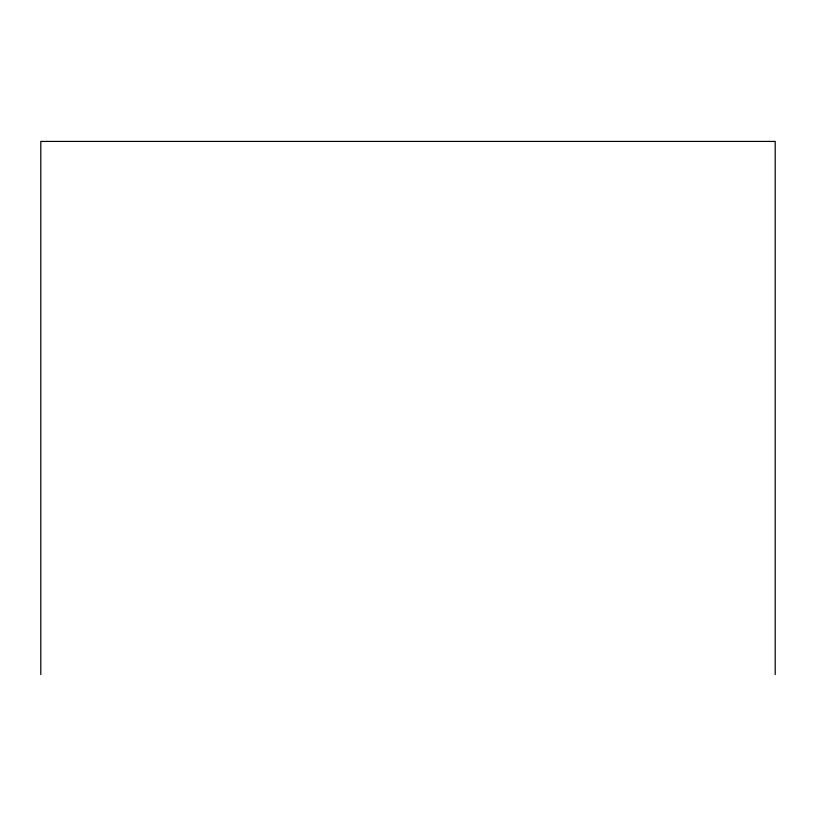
<?xml version="1.0" encoding="UTF-8"?>
<svg xmlns="http://www.w3.org/2000/svg" width="816" height="816" viewBox="0 0 816 816"><rect width="100%" height="100%" fill="white"/><g stroke="black" fill="none" stroke-linecap="round" stroke-linejoin="round"><path stroke-width="1.22" d="M775.2 674.577L775.2 141.423L40.8 141.423L40.8 674.577"/></g></svg>
